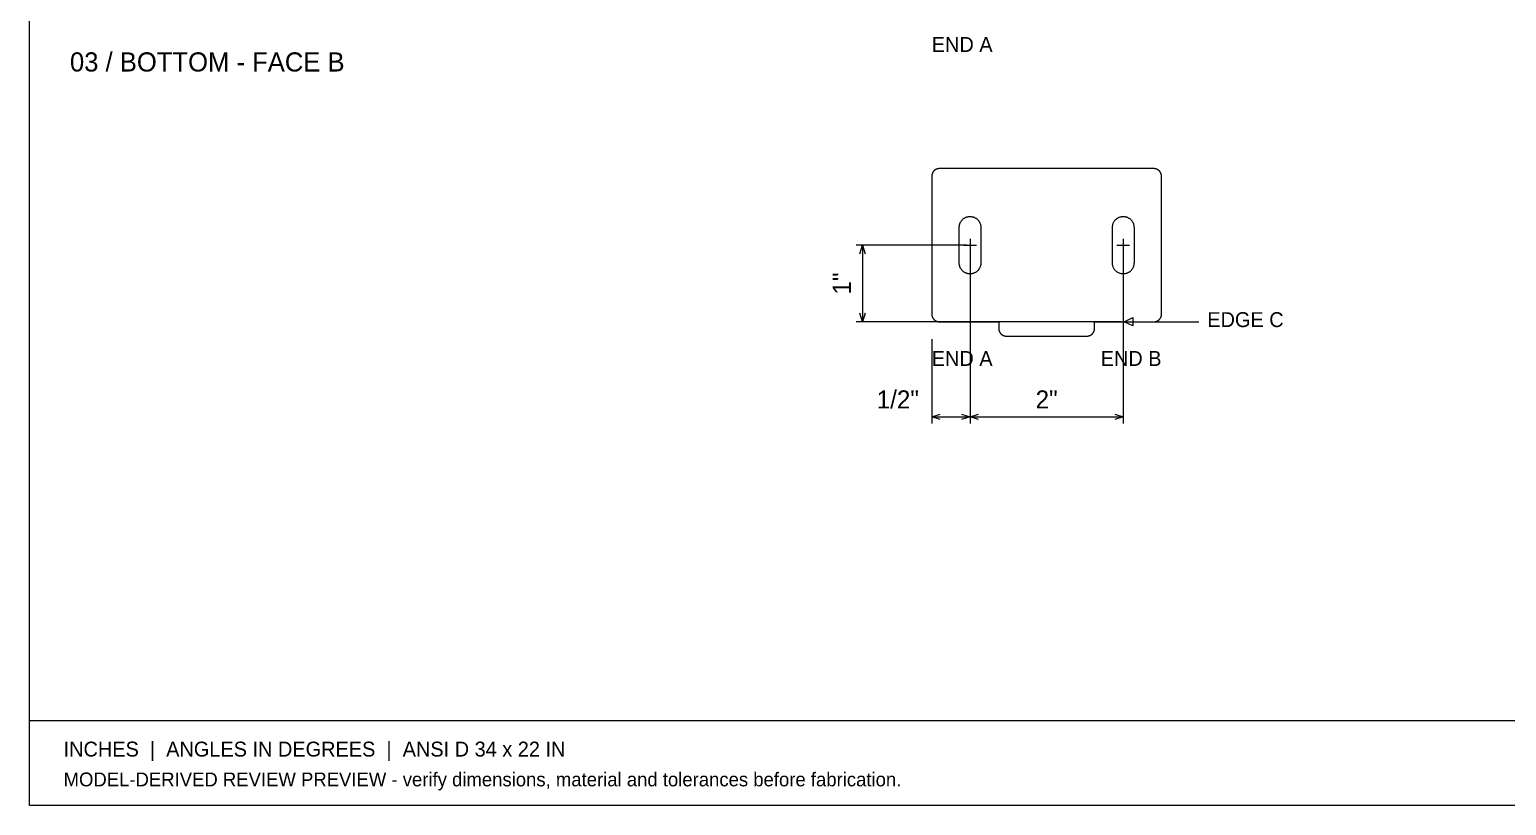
# Model space of a CAD drawing. Header units: inches. Extents: x 0.5 to 33.5, y 0.5 to 21.5.
# Drawn here: x 0.47 to 19.75, y 0.47 to 10.6 of the extents above; entities that cross this region are included whole.
import ezdxf
from ezdxf.enums import TextEntityAlignment as Align

# ---------------------------------------------------------------- set-up
doc = ezdxf.new("R2010")
doc.units = ezdxf.units.IN
doc.header["$MEASUREMENT"] = 0

msp = doc.modelspace()

# ---------------------------------------------------------------- linework, layer by layer
at = {"layer": 'ANNOTATION'}
for p, q in [((12.708, 7.788), (11.264, 7.788)), ((11.312, 7.677), (11.347, 7.788)), ((11.347, 7.788), (11.347, 6.788)), ((11.347, 7.788), (11.382, 7.677)), ((12.667, 7.788), (12.833, 7.788)), ((12.75, 7.872), (12.75, 7.705)), ((12.75, 7.747), (12.75, 5.462)), ((12.75, 7.747), (12.75, 5.462)), ((14.667, 7.788), (14.833, 7.788)), ((14.75, 7.872), (14.75, 7.705)), ((14.75, 7.747), (14.75, 5.462)), ((14.721, 6.788), (11.264, 6.788)), ((11.347, 6.788), (11.312, 6.899)), ((11.382, 6.899), (11.347, 6.788)), ((14.762, 6.788), (14.874, 6.844)), ((14.762, 6.788), (15.736, 6.788)), ((14.874, 6.733), (14.762, 6.788)), ((14.874, 6.844), (14.874, 6.733)), ((12.25, 6.559), (12.25, 5.462)), ((12.25, 5.545), (12.361, 5.58)), ((12.25, 5.545), (12.75, 5.545)), ((12.361, 5.51), (12.25, 5.545)), ((12.639, 5.58), (12.75, 5.545)), ((12.75, 5.545), (12.639, 5.51)), ((12.75, 5.545), (12.861, 5.58)), ((12.75, 5.545), (14.75, 5.545)), ((12.861, 5.51), (12.75, 5.545)), ((14.639, 5.58), (14.75, 5.545)), ((14.75, 5.545), (14.639, 5.51))]:
    msp.add_line(p, q, dxfattribs=at)
at = {"layer": 'OUTLINE'}
for p, q in [((0.472, 0.472), (0.472, 21.528)), ((12.251, 8.7), (12.25, 8.698)), ((12.25, 8.698), (12.25, 8.696)), ((12.25, 8.696), (12.25, 8.693)), ((12.25, 8.693), (12.25, 8.691)), ((12.25, 8.691), (12.25, 8.688)), ((12.25, 8.688), (12.25, 6.888)), ((12.252, 8.708), (12.251, 8.705)), ((12.251, 8.705), (12.251, 8.703)), ((12.251, 8.703), (12.251, 8.7)), ((12.253, 8.712), (12.252, 8.71)), ((12.252, 8.71), (12.252, 8.708)), ((12.254, 8.715), (12.253, 8.712)), ((12.255, 8.72), (12.254, 8.717)), ((12.254, 8.717), (12.254, 8.715)), ((12.256, 8.722), (12.255, 8.72)), ((12.257, 8.724), (12.256, 8.722)), ((12.258, 8.726), (12.257, 8.724)), ((12.259, 8.729), (12.258, 8.726)), ((12.26, 8.731), (12.259, 8.729)), ((12.261, 8.733), (12.26, 8.731)), ((12.262, 8.735), (12.261, 8.733)), ((12.263, 8.737), (12.262, 8.735)), ((12.264, 8.74), (12.263, 8.737)), ((12.266, 8.742), (12.264, 8.74)), ((12.267, 8.744), (12.266, 8.742)), ((12.268, 8.746), (12.267, 8.744)), ((12.27, 8.748), (12.268, 8.746)), ((12.271, 8.75), (12.27, 8.748)), ((12.273, 8.752), (12.271, 8.75)), ((12.274, 8.754), (12.273, 8.752)), ((12.276, 8.755), (12.274, 8.754)), ((12.278, 8.757), (12.276, 8.755)), ((12.279, 8.759), (12.278, 8.757)), ((12.281, 8.761), (12.279, 8.759)), ((12.283, 8.762), (12.281, 8.761)), ((12.285, 8.764), (12.283, 8.762)), ((12.287, 8.765), (12.285, 8.764)), ((12.288, 8.767), (12.287, 8.765)), ((12.29, 8.769), (12.288, 8.767)), ((12.292, 8.77), (12.29, 8.769)), ((12.294, 8.771), (12.292, 8.77)), ((12.297, 8.773), (12.294, 8.771)), ((12.299, 8.774), (12.297, 8.773)), ((12.301, 8.775), (12.299, 8.774)), ((12.303, 8.776), (12.301, 8.775)), ((12.305, 8.778), (12.303, 8.776)), ((12.307, 8.779), (12.305, 8.778)), ((12.309, 8.78), (12.307, 8.779)), ((12.312, 8.781), (12.309, 8.78)), ((12.314, 8.781), (12.312, 8.781)), ((12.316, 8.782), (12.314, 8.781)), ((12.319, 8.783), (12.316, 8.782)), ((12.321, 8.784), (12.319, 8.783)), ((12.323, 8.785), (12.321, 8.784)), ((12.326, 8.785), (12.323, 8.785)), ((12.328, 8.786), (12.326, 8.785)), ((12.33, 8.786), (12.328, 8.786)), ((12.333, 8.787), (12.33, 8.786)), ((12.335, 8.787), (12.333, 8.787)), ((12.338, 8.787), (12.335, 8.787)), ((12.34, 8.788), (12.338, 8.787)), ((12.343, 8.788), (12.34, 8.788)), ((12.345, 8.788), (12.343, 8.788)), ((12.348, 8.788), (12.345, 8.788)), ((12.35, 8.788), (12.348, 8.788)), ((15.15, 8.788), (12.35, 8.788)), ((15.152, 8.788), (15.15, 8.788)), ((15.155, 8.788), (15.152, 8.788)), ((15.157, 8.788), (15.155, 8.788)), ((15.16, 8.788), (15.157, 8.788)), ((15.162, 8.787), (15.16, 8.788)), ((15.165, 8.787), (15.162, 8.787)), ((15.167, 8.787), (15.165, 8.787)), ((15.17, 8.786), (15.167, 8.787)), ((15.172, 8.786), (15.17, 8.786)), ((15.174, 8.785), (15.172, 8.786)), ((15.177, 8.785), (15.174, 8.785)), ((15.179, 8.784), (15.177, 8.785)), ((15.181, 8.783), (15.179, 8.784)), ((15.184, 8.782), (15.181, 8.783)), ((15.186, 8.781), (15.184, 8.782)), ((15.188, 8.781), (15.186, 8.781)), ((15.191, 8.78), (15.188, 8.781)), ((15.193, 8.779), (15.191, 8.78)), ((15.195, 8.778), (15.193, 8.779)), ((15.197, 8.776), (15.195, 8.778)), ((15.199, 8.775), (15.197, 8.776)), ((15.201, 8.774), (15.199, 8.775)), ((15.203, 8.773), (15.201, 8.774)), ((15.206, 8.771), (15.203, 8.773)), ((15.208, 8.77), (15.206, 8.771)), ((15.21, 8.769), (15.208, 8.77)), ((15.212, 8.767), (15.21, 8.769)), ((15.213, 8.765), (15.212, 8.767)), ((15.215, 8.764), (15.213, 8.765)), ((15.217, 8.762), (15.215, 8.764)), ((15.219, 8.761), (15.217, 8.762)), ((15.221, 8.759), (15.219, 8.761)), ((15.222, 8.757), (15.221, 8.759)), ((15.224, 8.755), (15.222, 8.757)), ((15.226, 8.754), (15.224, 8.755)), ((15.227, 8.752), (15.226, 8.754)), ((15.229, 8.75), (15.227, 8.752)), ((15.23, 8.748), (15.229, 8.75)), ((15.232, 8.746), (15.23, 8.748)), ((15.233, 8.744), (15.232, 8.746)), ((15.234, 8.742), (15.233, 8.744)), ((15.236, 8.74), (15.234, 8.742)), ((15.237, 8.737), (15.236, 8.74)), ((15.238, 8.735), (15.237, 8.737)), ((15.239, 8.733), (15.238, 8.735)), ((15.24, 8.731), (15.239, 8.733)), ((15.241, 8.729), (15.24, 8.731)), ((15.242, 8.726), (15.241, 8.729)), ((15.243, 8.724), (15.242, 8.726)), ((15.244, 8.722), (15.243, 8.724)), ((15.245, 8.72), (15.244, 8.722)), ((15.246, 8.717), (15.245, 8.72)), ((15.246, 8.715), (15.246, 8.717)), ((15.247, 8.712), (15.246, 8.715)), ((15.248, 8.71), (15.247, 8.712)), ((15.248, 8.708), (15.248, 8.71)), ((15.249, 8.705), (15.248, 8.708)), ((15.249, 8.703), (15.249, 8.705)), ((15.249, 8.7), (15.249, 8.703)), ((15.25, 8.698), (15.249, 8.7)), ((15.25, 8.696), (15.25, 8.698)), ((15.25, 8.693), (15.25, 8.696)), ((15.25, 8.691), (15.25, 8.693)), ((15.25, 8.688), (15.25, 8.691)), ((15.25, 6.888), (15.25, 8.688)), ((12.629, 8.095), (12.633, 8.101)), ((12.633, 8.101), (12.637, 8.106)), ((12.637, 8.106), (12.641, 8.112)), ((12.641, 8.112), (12.646, 8.117)), ((12.646, 8.117), (12.651, 8.122)), ((12.651, 8.122), (12.656, 8.127)), ((12.656, 8.127), (12.661, 8.131)), ((12.661, 8.131), (12.666, 8.136)), ((12.666, 8.136), (12.672, 8.139)), ((12.672, 8.139), (12.678, 8.143)), ((12.678, 8.143), (12.684, 8.147)), ((12.684, 8.147), (12.69, 8.15)), ((12.69, 8.15), (12.696, 8.152)), ((12.696, 8.152), (12.703, 8.155)), ((12.703, 8.155), (12.709, 8.157)), ((12.709, 8.157), (12.716, 8.159)), ((12.716, 8.159), (12.723, 8.16)), ((12.723, 8.16), (12.729, 8.162)), ((12.729, 8.162), (12.736, 8.163)), ((12.736, 8.163), (12.743, 8.163)), ((12.743, 8.163), (12.75, 8.163)), ((12.75, 8.163), (12.757, 8.163)), ((12.757, 8.163), (12.764, 8.163)), ((12.764, 8.163), (12.771, 8.162)), ((12.771, 8.162), (12.777, 8.16)), ((12.777, 8.16), (12.784, 8.159)), ((12.784, 8.159), (12.791, 8.157)), ((12.791, 8.157), (12.797, 8.155)), ((12.797, 8.155), (12.804, 8.152)), ((12.804, 8.152), (12.81, 8.15)), ((12.81, 8.15), (12.816, 8.147)), ((12.816, 8.147), (12.822, 8.143)), ((12.822, 8.143), (12.828, 8.139)), ((12.828, 8.139), (12.834, 8.136)), ((12.834, 8.136), (12.839, 8.131)), ((12.839, 8.131), (12.844, 8.127)), ((12.844, 8.127), (12.849, 8.122)), ((12.849, 8.122), (12.854, 8.117)), ((12.854, 8.117), (12.859, 8.112)), ((12.859, 8.112), (12.863, 8.106)), ((12.863, 8.106), (12.867, 8.101)), ((12.867, 8.101), (12.871, 8.095)), ((14.629, 8.095), (14.633, 8.101)), ((14.633, 8.101), (14.637, 8.106)), ((14.637, 8.106), (14.641, 8.112)), ((14.641, 8.112), (14.646, 8.117)), ((14.646, 8.117), (14.651, 8.122)), ((14.651, 8.122), (14.656, 8.127)), ((14.656, 8.127), (14.661, 8.131)), ((14.661, 8.131), (14.666, 8.136)), ((14.666, 8.136), (14.672, 8.139)), ((14.672, 8.139), (14.678, 8.143)), ((14.678, 8.143), (14.684, 8.147)), ((14.684, 8.147), (14.69, 8.15)), ((14.69, 8.15), (14.696, 8.152)), ((14.696, 8.152), (14.703, 8.155)), ((14.703, 8.155), (14.709, 8.157)), ((14.709, 8.157), (14.716, 8.159)), ((14.716, 8.159), (14.723, 8.16)), ((14.723, 8.16), (14.729, 8.162)), ((14.729, 8.162), (14.736, 8.163)), ((14.736, 8.163), (14.743, 8.163)), ((14.743, 8.163), (14.75, 8.163)), ((14.75, 8.163), (14.757, 8.163)), ((14.757, 8.163), (14.764, 8.163)), ((14.764, 8.163), (14.771, 8.162)), ((14.771, 8.162), (14.777, 8.16)), ((14.777, 8.16), (14.784, 8.159)), ((14.784, 8.159), (14.791, 8.157)), ((14.791, 8.157), (14.797, 8.155)), ((14.797, 8.155), (14.804, 8.152)), ((14.804, 8.152), (14.81, 8.15)), ((14.81, 8.15), (14.816, 8.147)), ((14.816, 8.147), (14.822, 8.143)), ((14.822, 8.143), (14.828, 8.139)), ((14.828, 8.139), (14.834, 8.136)), ((14.834, 8.136), (14.839, 8.131)), ((14.839, 8.131), (14.844, 8.127)), ((14.844, 8.127), (14.849, 8.122)), ((14.849, 8.122), (14.854, 8.117)), ((14.854, 8.117), (14.859, 8.112)), ((14.859, 8.112), (14.863, 8.106)), ((14.863, 8.106), (14.867, 8.101)), ((14.867, 8.101), (14.871, 8.095)), ((12.609, 8.023), (12.61, 8.029)), ((12.609, 7.554), (12.609, 8.023)), ((12.61, 8.036), (12.611, 8.043)), ((12.61, 8.029), (12.61, 8.036)), ((12.611, 8.043), (12.612, 8.05)), ((12.612, 8.05), (12.614, 8.057)), ((12.614, 8.057), (12.615, 8.063)), ((12.615, 8.063), (12.618, 8.07)), ((12.618, 8.07), (12.62, 8.076)), ((12.62, 8.076), (12.623, 8.083)), ((12.623, 8.083), (12.626, 8.089)), ((12.626, 8.089), (12.629, 8.095)), ((12.871, 8.095), (12.874, 8.089)), ((12.874, 8.089), (12.877, 8.083)), ((12.877, 8.083), (12.88, 8.076)), ((12.88, 8.076), (12.882, 8.07)), ((12.882, 8.07), (12.885, 8.063)), ((12.885, 8.063), (12.886, 8.057)), ((12.886, 8.057), (12.888, 8.05)), ((12.888, 8.05), (12.889, 8.043)), ((12.889, 8.043), (12.89, 8.036)), ((12.89, 8.036), (12.89, 8.029)), ((12.89, 8.029), (12.891, 8.023)), ((12.891, 8.023), (12.891, 7.554)), ((14.609, 8.023), (14.61, 8.029)), ((14.609, 7.554), (14.609, 8.023)), ((14.61, 8.036), (14.611, 8.043)), ((14.61, 8.029), (14.61, 8.036)), ((14.611, 8.043), (14.612, 8.05)), ((14.612, 8.05), (14.614, 8.057)), ((14.614, 8.057), (14.615, 8.063)), ((14.615, 8.063), (14.618, 8.07)), ((14.618, 8.07), (14.62, 8.076)), ((14.62, 8.076), (14.623, 8.083)), ((14.623, 8.083), (14.626, 8.089)), ((14.626, 8.089), (14.629, 8.095)), ((14.871, 8.095), (14.874, 8.089)), ((14.874, 8.089), (14.877, 8.083)), ((14.877, 8.083), (14.88, 8.076)), ((14.88, 8.076), (14.882, 8.07)), ((14.882, 8.07), (14.885, 8.063)), ((14.885, 8.063), (14.886, 8.057)), ((14.886, 8.057), (14.888, 8.05)), ((14.888, 8.05), (14.889, 8.043)), ((14.889, 8.043), (14.89, 8.036)), ((14.89, 8.036), (14.89, 8.029)), ((14.89, 8.029), (14.891, 8.023)), ((14.891, 8.023), (14.891, 7.554)), ((12.61, 7.547), (12.609, 7.554)), ((12.61, 7.54), (12.61, 7.547)), ((12.611, 7.533), (12.61, 7.54)), ((12.612, 7.526), (12.611, 7.533)), ((12.614, 7.52), (12.612, 7.526)), ((12.615, 7.513), (12.614, 7.52)), ((12.886, 7.52), (12.885, 7.513)), ((12.888, 7.526), (12.886, 7.52)), ((12.889, 7.533), (12.888, 7.526)), ((12.89, 7.54), (12.889, 7.533)), ((12.891, 7.554), (12.89, 7.547)), ((12.89, 7.547), (12.89, 7.54)), ((14.61, 7.547), (14.609, 7.554)), ((14.61, 7.54), (14.61, 7.547)), ((14.611, 7.533), (14.61, 7.54)), ((14.612, 7.526), (14.611, 7.533)), ((14.614, 7.52), (14.612, 7.526)), ((14.615, 7.513), (14.614, 7.52)), ((14.886, 7.52), (14.885, 7.513)), ((14.888, 7.526), (14.886, 7.52)), ((14.889, 7.533), (14.888, 7.526)), ((14.89, 7.54), (14.889, 7.533)), ((14.891, 7.554), (14.89, 7.547)), ((14.89, 7.547), (14.89, 7.54)), ((12.618, 7.506), (12.615, 7.513)), ((12.62, 7.5), (12.618, 7.506)), ((12.623, 7.494), (12.62, 7.5)), ((12.626, 7.488), (12.623, 7.494)), ((12.629, 7.482), (12.626, 7.488)), ((12.633, 7.476), (12.629, 7.482)), ((12.637, 7.47), (12.633, 7.476)), ((12.641, 7.465), (12.637, 7.47)), ((12.646, 7.459), (12.641, 7.465)), ((12.651, 7.454), (12.646, 7.459)), ((12.656, 7.45), (12.651, 7.454)), ((12.661, 7.445), (12.656, 7.45)), ((12.666, 7.441), (12.661, 7.445)), ((12.672, 7.437), (12.666, 7.441)), ((12.678, 7.433), (12.672, 7.437)), ((12.684, 7.43), (12.678, 7.433)), ((12.69, 7.427), (12.684, 7.43)), ((12.696, 7.424), (12.69, 7.427)), ((12.703, 7.421), (12.696, 7.424)), ((12.709, 7.419), (12.703, 7.421)), ((12.716, 7.417), (12.709, 7.419)), ((12.723, 7.416), (12.716, 7.417)), ((12.729, 7.415), (12.723, 7.416)), ((12.736, 7.414), (12.729, 7.415)), ((12.743, 7.413), (12.736, 7.414)), ((12.75, 7.413), (12.743, 7.413)), ((12.757, 7.413), (12.75, 7.413)), ((12.764, 7.414), (12.757, 7.413)), ((12.771, 7.415), (12.764, 7.414)), ((12.777, 7.416), (12.771, 7.415)), ((12.784, 7.417), (12.777, 7.416)), ((12.791, 7.419), (12.784, 7.417)), ((12.797, 7.421), (12.791, 7.419)), ((12.804, 7.424), (12.797, 7.421)), ((12.81, 7.427), (12.804, 7.424)), ((12.816, 7.43), (12.81, 7.427)), ((12.822, 7.433), (12.816, 7.43)), ((12.828, 7.437), (12.822, 7.433)), ((12.834, 7.441), (12.828, 7.437)), ((12.839, 7.445), (12.834, 7.441)), ((12.844, 7.45), (12.839, 7.445)), ((12.849, 7.454), (12.844, 7.45)), ((12.854, 7.459), (12.849, 7.454)), ((12.859, 7.465), (12.854, 7.459)), ((12.863, 7.47), (12.859, 7.465)), ((12.867, 7.476), (12.863, 7.47)), ((12.871, 7.482), (12.867, 7.476)), ((12.874, 7.488), (12.871, 7.482)), ((12.877, 7.494), (12.874, 7.488)), ((12.88, 7.5), (12.877, 7.494)), ((12.882, 7.506), (12.88, 7.5)), ((12.885, 7.513), (12.882, 7.506)), ((14.618, 7.506), (14.615, 7.513)), ((14.62, 7.5), (14.618, 7.506)), ((14.623, 7.494), (14.62, 7.5)), ((14.626, 7.488), (14.623, 7.494)), ((14.629, 7.482), (14.626, 7.488)), ((14.633, 7.476), (14.629, 7.482)), ((14.637, 7.47), (14.633, 7.476)), ((14.641, 7.465), (14.637, 7.47)), ((14.646, 7.459), (14.641, 7.465)), ((14.651, 7.454), (14.646, 7.459)), ((14.656, 7.45), (14.651, 7.454)), ((14.661, 7.445), (14.656, 7.45)), ((14.666, 7.441), (14.661, 7.445)), ((14.672, 7.437), (14.666, 7.441)), ((14.678, 7.433), (14.672, 7.437)), ((14.684, 7.43), (14.678, 7.433)), ((14.69, 7.427), (14.684, 7.43)), ((14.696, 7.424), (14.69, 7.427)), ((14.703, 7.421), (14.696, 7.424)), ((14.709, 7.419), (14.703, 7.421)), ((14.716, 7.417), (14.709, 7.419)), ((14.723, 7.416), (14.716, 7.417)), ((14.729, 7.415), (14.723, 7.416)), ((14.736, 7.414), (14.729, 7.415)), ((14.743, 7.413), (14.736, 7.414)), ((14.75, 7.413), (14.743, 7.413)), ((14.757, 7.413), (14.75, 7.413)), ((14.764, 7.414), (14.757, 7.413)), ((14.771, 7.415), (14.764, 7.414)), ((14.777, 7.416), (14.771, 7.415)), ((14.784, 7.417), (14.777, 7.416)), ((14.791, 7.419), (14.784, 7.417)), ((14.797, 7.421), (14.791, 7.419)), ((14.804, 7.424), (14.797, 7.421)), ((14.81, 7.427), (14.804, 7.424)), ((14.816, 7.43), (14.81, 7.427)), ((14.822, 7.433), (14.816, 7.43)), ((14.828, 7.437), (14.822, 7.433)), ((14.834, 7.441), (14.828, 7.437)), ((14.839, 7.445), (14.834, 7.441)), ((14.844, 7.45), (14.839, 7.445)), ((14.849, 7.454), (14.844, 7.45)), ((14.854, 7.459), (14.849, 7.454)), ((14.859, 7.465), (14.854, 7.459)), ((14.863, 7.47), (14.859, 7.465)), ((14.867, 7.476), (14.863, 7.47)), ((14.871, 7.482), (14.867, 7.476)), ((14.874, 7.488), (14.871, 7.482)), ((14.877, 7.494), (14.874, 7.488)), ((14.88, 7.5), (14.877, 7.494)), ((14.882, 7.506), (14.88, 7.5)), ((14.885, 7.513), (14.882, 7.506)), ((12.25, 6.888), (12.25, 6.886)), ((12.25, 6.886), (12.25, 6.883)), ((12.25, 6.883), (12.25, 6.881)), ((12.25, 6.881), (12.25, 6.878)), ((12.25, 6.878), (12.251, 6.876)), ((12.251, 6.876), (12.251, 6.874)), ((12.251, 6.874), (12.251, 6.871)), ((12.251, 6.871), (12.252, 6.869)), ((12.252, 6.869), (12.252, 6.866)), ((12.252, 6.866), (12.253, 6.864)), ((12.253, 6.864), (12.254, 6.862)), ((12.254, 6.862), (12.254, 6.859)), ((12.254, 6.859), (12.255, 6.857)), ((12.255, 6.857), (12.256, 6.855)), ((12.256, 6.855), (12.257, 6.852)), ((12.257, 6.852), (12.258, 6.85)), ((12.258, 6.85), (12.259, 6.848)), ((12.259, 6.848), (12.26, 6.845)), ((12.26, 6.845), (12.261, 6.843)), ((12.261, 6.843), (12.262, 6.841)), ((12.262, 6.841), (12.263, 6.839)), ((12.263, 6.839), (12.264, 6.837)), ((12.264, 6.837), (12.266, 6.835)), ((12.266, 6.835), (12.267, 6.833)), ((12.267, 6.833), (12.268, 6.831)), ((12.268, 6.831), (12.27, 6.829)), ((12.27, 6.829), (12.271, 6.827)), ((12.271, 6.827), (12.273, 6.825)), ((12.273, 6.825), (12.274, 6.823)), ((12.274, 6.823), (12.276, 6.821)), ((12.276, 6.821), (12.278, 6.819)), ((12.278, 6.819), (12.279, 6.817)), ((12.279, 6.817), (12.281, 6.816)), ((12.281, 6.816), (12.283, 6.814)), ((12.283, 6.814), (12.285, 6.812)), ((12.285, 6.812), (12.287, 6.811)), ((12.287, 6.811), (12.288, 6.809)), ((12.288, 6.809), (12.29, 6.808)), ((12.29, 6.808), (12.292, 6.806)), ((12.292, 6.806), (12.294, 6.805)), ((12.294, 6.805), (12.297, 6.804)), ((12.297, 6.804), (12.299, 6.802)), ((12.299, 6.802), (12.301, 6.801)), ((12.301, 6.801), (12.303, 6.8)), ((12.303, 6.8), (12.305, 6.799)), ((12.305, 6.799), (12.307, 6.798)), ((12.307, 6.798), (12.309, 6.797)), ((12.309, 6.797), (12.312, 6.796)), ((12.312, 6.796), (12.314, 6.795)), ((12.314, 6.795), (12.316, 6.794)), ((12.316, 6.794), (12.319, 6.793)), ((12.319, 6.793), (12.321, 6.793)), ((12.321, 6.793), (12.323, 6.792)), ((12.323, 6.792), (12.326, 6.791)), ((12.326, 6.791), (12.328, 6.791)), ((12.328, 6.791), (12.33, 6.79)), ((12.33, 6.79), (12.333, 6.79)), ((12.333, 6.79), (12.335, 6.789)), ((12.335, 6.789), (12.338, 6.789)), ((12.338, 6.789), (12.34, 6.789)), ((12.34, 6.789), (12.343, 6.788)), ((12.343, 6.788), (12.345, 6.788)), ((12.345, 6.788), (12.348, 6.788)), ((12.348, 6.788), (12.35, 6.788)), ((12.35, 6.788), (13.125, 6.788)), ((13.125, 6.788), (13.125, 6.701)), ((14.375, 6.701), (14.375, 6.788)), ((14.375, 6.788), (15.15, 6.788)), ((15.15, 6.788), (15.152, 6.788)), ((15.152, 6.788), (15.155, 6.788)), ((15.155, 6.788), (15.157, 6.788)), ((15.157, 6.788), (15.16, 6.789)), ((15.16, 6.789), (15.162, 6.789)), ((15.162, 6.789), (15.165, 6.789)), ((15.165, 6.789), (15.167, 6.79)), ((15.167, 6.79), (15.17, 6.79)), ((15.17, 6.79), (15.172, 6.791)), ((15.172, 6.791), (15.174, 6.791)), ((15.174, 6.791), (15.177, 6.792)), ((15.177, 6.792), (15.179, 6.793)), ((15.179, 6.793), (15.181, 6.793)), ((15.181, 6.793), (15.184, 6.794)), ((15.184, 6.794), (15.186, 6.795)), ((15.186, 6.795), (15.188, 6.796)), ((15.188, 6.796), (15.191, 6.797)), ((15.191, 6.797), (15.193, 6.798)), ((15.193, 6.798), (15.195, 6.799)), ((15.195, 6.799), (15.197, 6.8)), ((15.197, 6.8), (15.199, 6.801)), ((15.199, 6.801), (15.201, 6.802)), ((15.201, 6.802), (15.203, 6.804)), ((15.203, 6.804), (15.206, 6.805)), ((15.206, 6.805), (15.208, 6.806)), ((15.208, 6.806), (15.21, 6.808)), ((15.21, 6.808), (15.212, 6.809)), ((15.212, 6.809), (15.213, 6.811)), ((15.213, 6.811), (15.215, 6.812)), ((15.215, 6.812), (15.217, 6.814)), ((15.217, 6.814), (15.219, 6.816)), ((15.219, 6.816), (15.221, 6.817)), ((15.221, 6.817), (15.222, 6.819)), ((15.222, 6.819), (15.224, 6.821)), ((15.224, 6.821), (15.226, 6.823)), ((15.226, 6.823), (15.227, 6.825)), ((15.227, 6.825), (15.229, 6.827)), ((15.229, 6.827), (15.23, 6.829)), ((15.23, 6.829), (15.232, 6.831)), ((15.232, 6.831), (15.233, 6.833)), ((15.233, 6.833), (15.234, 6.835)), ((15.234, 6.835), (15.236, 6.837)), ((15.236, 6.837), (15.237, 6.839)), ((15.237, 6.839), (15.238, 6.841)), ((15.238, 6.841), (15.239, 6.843)), ((15.239, 6.843), (15.24, 6.845)), ((15.24, 6.845), (15.241, 6.848)), ((15.241, 6.848), (15.242, 6.85)), ((15.242, 6.85), (15.243, 6.852)), ((15.243, 6.852), (15.244, 6.855)), ((15.244, 6.855), (15.245, 6.857)), ((15.245, 6.857), (15.246, 6.859)), ((15.246, 6.862), (15.247, 6.864)), ((15.246, 6.859), (15.246, 6.862)), ((15.247, 6.864), (15.248, 6.866)), ((15.248, 6.869), (15.249, 6.871)), ((15.248, 6.866), (15.248, 6.869)), ((15.249, 6.876), (15.25, 6.878)), ((15.249, 6.874), (15.249, 6.876)), ((15.249, 6.871), (15.249, 6.874)), ((15.25, 6.886), (15.25, 6.888)), ((15.25, 6.883), (15.25, 6.886)), ((15.25, 6.881), (15.25, 6.883)), ((15.25, 6.878), (15.25, 6.881)), ((13.125, 6.701), (13.125, 6.698)), ((13.125, 6.698), (13.125, 6.696)), ((13.125, 6.696), (13.125, 6.693)), ((13.125, 6.693), (13.125, 6.691)), ((13.125, 6.691), (13.126, 6.688)), ((13.126, 6.688), (13.126, 6.686)), ((13.126, 6.686), (13.126, 6.684)), ((13.126, 6.684), (13.127, 6.681)), ((13.127, 6.681), (13.127, 6.679)), ((13.127, 6.679), (13.128, 6.676)), ((13.128, 6.676), (13.129, 6.674)), ((13.129, 6.674), (13.129, 6.672)), ((13.129, 6.672), (13.13, 6.669)), ((13.13, 6.669), (13.131, 6.667)), ((13.131, 6.667), (13.132, 6.665)), ((13.132, 6.665), (13.133, 6.662)), ((13.133, 6.662), (13.134, 6.66)), ((13.134, 6.66), (13.135, 6.658)), ((13.135, 6.658), (13.136, 6.656)), ((13.136, 6.656), (13.137, 6.654)), ((13.137, 6.654), (13.138, 6.651)), ((13.138, 6.651), (13.139, 6.649)), ((13.139, 6.649), (13.141, 6.647)), ((13.141, 6.647), (13.142, 6.645)), ((13.142, 6.645), (13.143, 6.643)), ((13.143, 6.643), (13.145, 6.641)), ((13.145, 6.641), (13.146, 6.639)), ((13.146, 6.639), (13.148, 6.637)), ((13.148, 6.637), (13.149, 6.635)), ((13.149, 6.635), (13.151, 6.634)), ((13.151, 6.634), (13.153, 6.632)), ((13.153, 6.632), (13.154, 6.63)), ((13.154, 6.63), (13.156, 6.628)), ((13.156, 6.628), (13.158, 6.627)), ((13.158, 6.627), (13.16, 6.625)), ((13.16, 6.625), (13.162, 6.623)), ((13.162, 6.623), (13.163, 6.622)), ((13.163, 6.622), (13.165, 6.62)), ((13.165, 6.62), (13.167, 6.619)), ((13.167, 6.619), (13.169, 6.618)), ((13.169, 6.618), (13.172, 6.616)), ((13.172, 6.616), (13.174, 6.615)), ((13.174, 6.615), (13.176, 6.614)), ((13.176, 6.614), (13.178, 6.613)), ((13.178, 6.613), (13.18, 6.611)), ((13.18, 6.611), (13.182, 6.61)), ((13.182, 6.61), (13.184, 6.609)), ((13.184, 6.609), (13.187, 6.608)), ((13.187, 6.608), (13.189, 6.607)), ((13.189, 6.607), (13.191, 6.607)), ((13.191, 6.607), (13.194, 6.606)), ((13.194, 6.606), (13.196, 6.605)), ((13.196, 6.605), (13.198, 6.604)), ((13.198, 6.604), (13.201, 6.604)), ((13.201, 6.604), (13.203, 6.603)), ((13.203, 6.603), (13.205, 6.603)), ((13.205, 6.603), (13.208, 6.602)), ((13.208, 6.602), (13.21, 6.602)), ((13.21, 6.602), (13.213, 6.601)), ((13.213, 6.601), (13.215, 6.601)), ((13.215, 6.601), (13.218, 6.601)), ((13.218, 6.601), (13.22, 6.601)), ((13.22, 6.601), (13.223, 6.601)), ((13.223, 6.601), (13.225, 6.601)), ((13.225, 6.601), (14.275, 6.601)), ((14.275, 6.601), (14.277, 6.601)), ((14.277, 6.601), (14.28, 6.601)), ((14.28, 6.601), (14.282, 6.601)), ((14.282, 6.601), (14.285, 6.601)), ((14.285, 6.601), (14.287, 6.601)), ((14.287, 6.601), (14.29, 6.602)), ((14.29, 6.602), (14.292, 6.602)), ((14.292, 6.602), (14.295, 6.603)), ((14.295, 6.603), (14.297, 6.603)), ((14.297, 6.603), (14.299, 6.604)), ((14.299, 6.604), (14.302, 6.604)), ((14.302, 6.604), (14.304, 6.605)), ((14.304, 6.605), (14.306, 6.606)), ((14.306, 6.606), (14.309, 6.607)), ((14.309, 6.607), (14.311, 6.607)), ((14.311, 6.607), (14.313, 6.608)), ((14.313, 6.608), (14.316, 6.609)), ((14.316, 6.609), (14.318, 6.61)), ((14.318, 6.61), (14.32, 6.611)), ((14.32, 6.611), (14.322, 6.613)), ((14.322, 6.613), (14.324, 6.614)), ((14.324, 6.614), (14.326, 6.615)), ((14.326, 6.615), (14.328, 6.616)), ((14.328, 6.616), (14.331, 6.618)), ((14.331, 6.618), (14.333, 6.619)), ((14.333, 6.619), (14.335, 6.62)), ((14.335, 6.62), (14.337, 6.622)), ((14.337, 6.622), (14.338, 6.623)), ((14.338, 6.623), (14.34, 6.625)), ((14.34, 6.625), (14.342, 6.627)), ((14.342, 6.627), (14.344, 6.628)), ((14.344, 6.628), (14.346, 6.63)), ((14.346, 6.63), (14.347, 6.632)), ((14.347, 6.632), (14.349, 6.634)), ((14.349, 6.634), (14.351, 6.635)), ((14.351, 6.635), (14.352, 6.637)), ((14.352, 6.637), (14.354, 6.639)), ((14.354, 6.639), (14.355, 6.641)), ((14.355, 6.641), (14.357, 6.643)), ((14.357, 6.643), (14.358, 6.645)), ((14.358, 6.645), (14.359, 6.647)), ((14.359, 6.647), (14.361, 6.649)), ((14.361, 6.649), (14.362, 6.651)), ((14.362, 6.651), (14.363, 6.654)), ((14.363, 6.654), (14.364, 6.656)), ((14.364, 6.656), (14.365, 6.658)), ((14.365, 6.658), (14.366, 6.66)), ((14.366, 6.66), (14.367, 6.662)), ((14.367, 6.662), (14.368, 6.665)), ((14.368, 6.665), (14.369, 6.667)), ((14.369, 6.667), (14.37, 6.669)), ((14.37, 6.669), (14.371, 6.672)), ((14.371, 6.674), (14.372, 6.676)), ((14.371, 6.672), (14.371, 6.674)), ((14.372, 6.676), (14.373, 6.679)), ((14.373, 6.681), (14.374, 6.684)), ((14.373, 6.679), (14.373, 6.681)), ((14.374, 6.688), (14.375, 6.691)), ((14.374, 6.686), (14.374, 6.688)), ((14.374, 6.684), (14.374, 6.686)), ((14.375, 6.698), (14.375, 6.701)), ((14.375, 6.696), (14.375, 6.698)), ((14.375, 6.693), (14.375, 6.696)), ((14.375, 6.691), (14.375, 6.693)), ((0.472, 1.583), (33.528, 1.583)), ((33.528, 0.472), (0.472, 0.472))]:
    msp.add_line(p, q, dxfattribs=at)

# ---------------------------------------------------------------- texts
at = {"layer": 'ANNOTATION'}
for s, height, p in [('END A', 0.1944, (12.25, 10.312)), ('03 / BOTTOM - FACE B', 0.25, (1, 10.056)), ('EDGE C', 0.1944, (15.847, 6.719)), ('END A', 0.1944, (12.25, 6.212)), ('INCHES  |  ANGLES IN DEGREES  |  ANSI D 34 x 22 IN', 0.19444, (0.917, 1.111)), ('MODEL-DERIVED REVIEW PREVIEW - verify dimensions, material and tolerances before fabrication.', 0.18056, (0.917, 0.722))]:
    msp.add_text(s, height=height, dxfattribs=at).set_placement(p)
msp.add_text('1"', height=0.2361, rotation=90, dxfattribs=at).set_placement((11.194, 7.288), align=Align.CENTER)
for s, height, p in [('END B', 0.1944, (15.25, 6.212)), ('1/2"', 0.2361, (12.083, 5.656))]:
    msp.add_text(s, height=height, dxfattribs=at).set_placement(p, align=Align.RIGHT)
msp.add_text('2"', height=0.2361, dxfattribs=at).set_placement((13.75, 5.656), align=Align.CENTER)

doc.saveas('drawing.dxf')
